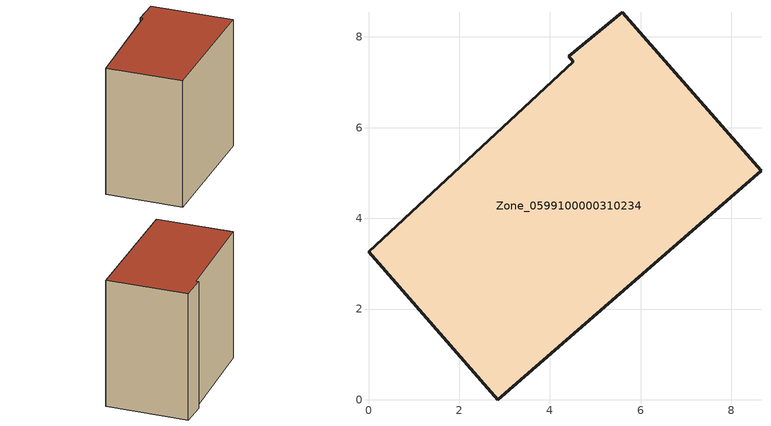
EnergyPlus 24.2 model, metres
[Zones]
Zone_0599100000310234
 floor ground (C_G): 0,3.26 4.52,7.45 4.42,7.58 5.59,8.54 8.65,5.05 2.85,0 z0
 wall outside (C_F): 4.52,7.45 0,3.26 2.85,0 8.65,5.05 5.59,8.54 4.42,7.58 4.52,7.45 z0:7.48
 roof outside (C_R): 5.59,8.54 4.42,7.58 4.52,7.45 0,3.26 2.85,0 8.65,5.05 z7.48
[BUILDING]
Pand.0599100000310234: North Axis=0; Terrain=City; Loads Convergence Tolerance Value=0.04; Temperature Convergence Tolerance Value=0.4; Solar Distribution=FullExterior; Maximum Number of Warmup Days=25; Minimum Number of Warmup Days=1
[Site:Location]
Rotterdam.The.Hague.AP_ZH_NLD Design_Conditions: Latitude=51.96; Longitude=4.45; Time Zone=1; Elevation=-4.5
[SITE:GROUNDTEMPERATURE:BUILDINGSURFACE]
18, 18, 18, 18, 18, 18, 18, 18, 18, 18, 18, 18
[MATERIAL] Thermal Absorptance=0.9; Solar Absorptance=0.7; Visible Absorptance=0.7
Name | Roughness | Thickness | Conductivity | Density | Specific Heat
G.TI.1946 | MediumSmooth | 0.15 | 1 | 540 | 1210
F.TI.1946 | Rough | 0.3 | 0.857143 | 1920 | 840
R.TI.1946 | MediumRough | 0.2 | 0.1 | 1500 | 1000
[CONSTRUCTION]
C_G: G.TI.1946
C_F: F.TI.1946
C_R: R.TI.1946
[ZONE]
Zone_0599100000310234: Type=1; Multiplier=1; Ceiling Height=Autocalculate; Volume=Autocalculate; Floor Area=autocalculate; Part of Total Floor Area=Yes
[ZONEINFILTRATION:DESIGNFLOWRATE]
Infil_Zone_0599100000310234: Zone or ZoneList or Space or SpaceList=Zone_0599100000310234; Schedule=AlwaysOn; Design Flow Rate Calculation Method=Flow/Area; Flow Rate per Floor Area=0.003; Constant Term Coefficient=1; Temperature Term Coefficient=0; Velocity Term Coefficient=0; Velocity Squared Term Coefficient=0
[HVACTEMPLATE:ZONE:IDEALLOADSAIRSYSTEM]
Zone_0599100000310234: Maximum Heating Supply Air Temperature=50; Minimum Cooling Supply Air Temperature=13; Maximum Heating Supply Air Humidity Ratio=0.0156; Minimum Cooling Supply Air Humidity Ratio=0.0077; Heating Limit=NoLimit; Cooling Limit=NoLimit; Dehumidification Control Type=ConstantSensibleHeatRatio; Cooling Sensible Heat Ratio=0.7; Dehumidification Setpoint=60; Humidification Control Type=None; Humidification Setpoint=30; Outdoor Air Method=None; Outdoor Air Flow Rate per Person=0.00944; Outdoor Air Flow Rate per Zone Floor Area=0; Outdoor Air Flow Rate per Zone=0; Demand Controlled Ventilation Type=None; Outdoor Air Economizer Type=NoEconomizer; Heat Recovery Type=None; Sensible Heat Recovery Effectiveness=0.7; Latent Heat Recovery Effectiveness=0.65
[ZONECONTROL:THERMOSTAT]
ThermostatControl_Zone_0599100000310234: Zone or ZoneList=Zone_0599100000310234; Control Type Schedule=DualSetpointControlType; Control 1=Thermostat_Zone_0599100000310234; Temperature Difference Between Cutout And Setpoint=0
[THERMOSTATSETPOINT:DUALSETPOINT]
Thermostat_Zone_0599100000310234: Heating Setpoint Temperature Schedule=HeatingSetpoint_Zone_0599100000310234; Cooling Setpoint Temperature Schedule=CoolingSetpoint_Zone_0599100000310234
[SCHEDULE:COMPACT]
HeatingSetpoint_Zone_0599100000310234: Through: 12/31, For: AllDays, Until: 24:00, 21
CoolingSetpoint_Zone_0599100000310234: Through: 12/31, For: AllDays, Until: 24:00, 24
DualSetpointControlType: Through: 12/31, For: AllDays, Until: 24:00, 4
AlwaysOn: Through: 12/31, For: AllDays, Until: 24:00, 1
